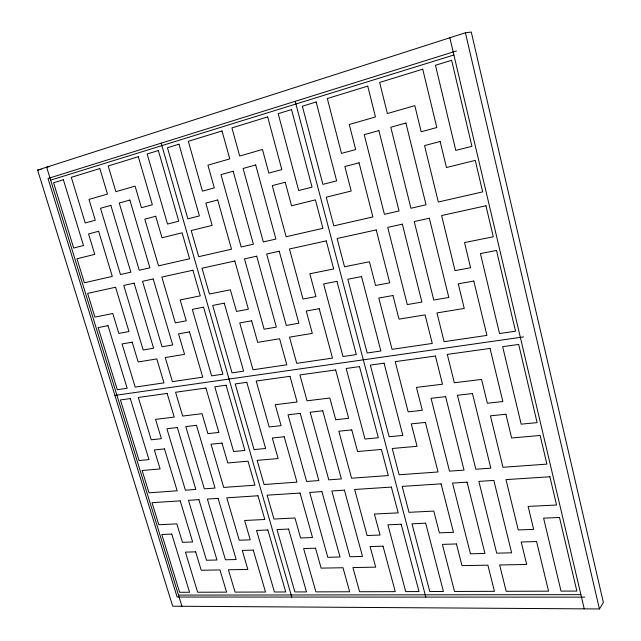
<?xml version="1.0" encoding="UTF-8"?>
<svg xmlns="http://www.w3.org/2000/svg" width="641" height="641" viewBox="0 0 641 641"><rect width="100%" height="100%" fill="white"/><g stroke="black" fill="none" stroke-linecap="round" stroke-linejoin="round"><path stroke-width="0.96" d="M599.423 608.95L603.389 602.516L471.271 32.05L465.414 32.779L37.611 170.089L172.701 606.202L599.423 608.95L465.414 32.779M456.472 50.96L48.019 178.486L177.124 597.051L584.688 597.132M50.647 180.145L453.892 54.99M49.325 166.62L46.657 167.189L181.932 606.266M37.611 170.089L41.176 169.336M114.923 395.401L523.601 336.894M178.494 595.096L580.898 594.64M161.171 143.159L291.775 597.075M295.205 101.31L425.832 597.1M449.846 37.779L584.239 608.854M63.379 179.768L53.588 182.781L73.667 248.027L83.49 245.519L63.379 179.768M99.836 168.543L71.311 177.325L85.213 222.964L95.285 220.232L88.987 199.407L107.48 194.087L99.836 168.543M138.312 156.708L108.209 165.971L115.861 191.675L135.091 186.138L141.429 207.7L152.35 204.743L138.312 156.708M158.359 150.539L147.158 153.984L167.517 224.054L178.751 221.185L158.359 150.539M178.975 144.193L167.453 147.742L187.861 218.861L199.407 215.913L178.975 144.193M222.026 130.948L188.334 141.316L202.436 191.138L214.31 187.917L207.924 165.178L229.766 158.896L222.026 130.948M267.666 116.902L231.93 127.896L239.678 156.043L262.465 149.481L268.867 173.11L281.824 169.593L267.666 116.902M291.535 109.555L278.186 113.665L298.698 190.545L312.047 187.14L291.535 109.555M316.141 101.983L302.376 106.222L322.888 184.368L336.653 180.858L316.141 101.983M367.734 86.11L327.327 98.538L341.485 153.391L355.675 149.545L349.281 124.498L375.466 116.958L367.734 86.11M422.74 69.18L379.648 82.441L387.38 113.537L414.815 105.637L421.177 131.758L436.801 127.519L422.74 69.18M451.633 60.286L435.463 65.262L455.799 150.427L471.928 146.3L451.633 60.286M110.861 205.368L100.517 208.253L120.476 274.532L130.844 272.169L110.861 205.368M129.867 200.064L119.242 203.029L139.249 270.246L149.906 267.818L129.867 200.064M233.18 171.235L220.969 174.64L241.168 246.993L253.395 244.205L233.18 171.235M255.679 164.953L243.099 168.463L263.315 241.937L275.902 239.069L255.679 164.953M378.887 130.572L364.232 134.666L384.416 214.31L399.047 210.969L378.887 130.572M405.921 123.032L390.794 127.255L410.937 208.253L426.033 204.808L405.921 123.032M98.634 231.273L88.546 233.925L94.772 254.365L76.968 258.764L84.364 282.777L112.287 276.399L98.634 231.273M155.723 216.265L144.794 219.142L158.535 265.847L189.592 258.764L182.1 232.803L161.997 237.763L155.723 216.265M217.7 199.976L205.825 203.101L212.131 225.384L191.21 230.552L198.71 256.68L231.521 249.197L217.7 199.976M285.221 182.228L272.265 185.634L286.118 236.737L322.944 228.332L315.42 199.872L291.551 205.769L285.221 182.228M359.064 162.814L344.874 166.54L351.196 191.042L326.261 197.196L333.785 225.864L372.894 216.938L359.064 162.814M440.167 141.493L424.55 145.595L438.308 202.011L482.681 191.883L475.253 160.402L446.44 167.517L440.167 141.493M115.564 287.24L87.625 293.386L94.924 317.111L112.784 313.513L118.841 333.408L128.969 331.517L115.564 287.24M134.137 283.154L123.761 285.437L143.199 350.01L153.608 348.215L134.137 283.154M153.199 278.963L142.542 281.303L162.037 346.765L172.709 344.93L153.199 278.963M192.901 270.23L161.836 277.064L175.314 322.864L186.267 320.812L180.161 299.924L200.296 295.862L192.901 270.23M234.838 260.999L202.019 268.218L209.423 294.027L230.367 289.796L236.497 311.438L248.388 309.218L234.838 260.999M256.712 256.192L244.485 258.884L264.124 329.21L276.359 327.11L256.712 256.192M279.228 251.24L266.64 254.012L286.287 325.404L298.874 323.232L279.228 251.24M326.261 240.896L289.444 248.996L303.001 299.018L315.957 296.599L309.819 273.771L333.689 268.964L326.261 240.896M376.211 229.911L337.102 238.508L344.521 266.776L369.44 261.752L375.562 285.469L389.728 282.825L376.211 229.911M402.356 224.158L387.733 227.379L407.299 304.587L421.898 302.079L402.356 224.158M429.334 218.22L414.238 221.546L433.765 300.036L448.82 297.448L429.334 218.22M485.958 205.769L441.601 215.528L455.038 270.63L470.598 267.73L464.533 242.57L493.274 236.777L485.958 205.769M108.025 325.684L98.153 327.599L117.271 389.72L127.166 388.27L108.025 325.684M203.566 307.183L192.308 309.363L211.626 375.858L222.9 374.2L203.566 307.183M224.254 303.177L212.692 305.42L232.034 372.862L243.62 371.155L224.254 303.177M336.966 281.351L323.617 283.931L342.999 356.556L356.332 354.593L336.966 281.351M361.548 276.591L347.799 279.252L367.157 352.999L380.89 350.988L361.548 276.591M496.495 250.455L480.421 253.564L499.523 333.552L515.548 331.197L496.495 250.455M132.182 342.15L122.054 343.961L135.187 387.092L163.968 382.861L156.805 358.92L138.184 361.981L132.182 342.15M189.504 331.894L178.543 333.857L184.576 354.361L165.242 357.534L172.413 381.619L202.732 377.164L189.504 331.894M251.641 320.788L239.742 322.912L253.011 369.777L286.799 364.809L279.588 338.76L257.698 342.358L251.641 320.788M319.21 308.706L306.254 311.021L312.319 333.384L289.516 337.134L296.727 363.351L332.487 358.095L319.21 308.706M392.973 295.517L378.807 298.049L392.044 349.345L432.274 343.432L425.103 314.867L399.006 319.154L392.973 295.517M473.811 281.054L458.259 283.835L464.252 308.441L436.962 312.92L444.117 341.693L486.912 335.403L473.811 281.054M130.315 398.566L120.42 399.944L139.065 460.542L148.984 459.597L130.315 398.566M167.133 393.438L138.336 397.452L151.228 439.79L161.396 438.684L155.555 419.374L174.216 417.091L167.133 393.438M205.905 388.029L175.578 392.26L182.661 416.057L202.027 413.677L207.892 433.628L218.885 432.427L205.905 388.029M226.081 385.217L214.807 386.787L233.62 451.536L244.902 450.463L226.081 385.217M246.801 382.332L235.223 383.943L254.052 449.589L265.638 448.484L246.801 382.332M289.988 376.315L256.192 381.026L269.196 426.954L281.103 425.664L275.213 404.711L297.112 402.027L289.988 376.315M335.668 369.945L299.916 374.929L307.039 400.809L329.835 398.013L335.724 419.719L348.664 418.309L335.668 369.945M359.513 366.62L346.18 368.479L365.009 439.029L378.326 437.755L359.513 366.62M384.071 363.199L370.338 365.114L389.135 436.729L402.844 435.423L384.071 363.199M435.431 356.043L395.217 361.644L408.165 411.834L422.299 410.296L416.45 387.396L442.498 384.207L435.431 356.043M490.045 348.432L447.282 354.393L454.333 382.757L481.559 379.416L487.368 403.221L502.848 401.538L490.045 348.432M518.673 344.441L502.656 346.669L521.157 424.158L537.118 422.635L518.673 344.441M177.341 427.539L166.908 428.741L185.417 490.197L195.866 489.444L177.341 427.539M196.491 425.336L185.794 426.569L204.327 488.835L215.039 488.065L196.491 425.336M300.252 413.381L288.017 414.791L306.63 481.455L318.865 480.574L300.252 413.381M322.768 410.785L310.18 412.235L328.793 479.853L341.373 478.947L322.768 410.785M445.615 396.635L431.048 398.309L449.509 471.143L464.044 470.101L445.615 396.635M472.465 393.542L457.442 395.273L475.838 469.244L490.822 468.162L472.465 393.542M164.497 448.924L154.329 449.958L160.106 468.932L142.134 470.51L149 492.825L177.164 490.798L164.497 448.924M221.994 443.091L211.009 444.205L223.725 487.432L254.926 485.189L248.003 461.191L227.803 462.97L221.994 443.091M284.219 436.769L272.313 437.979L278.138 458.539L257.145 460.382L264.076 484.524L296.975 482.152L284.219 436.769M351.781 429.911L338.841 431.225L351.572 478.21L388.326 475.558L381.419 449.445L357.598 451.536L351.781 429.911M425.4 422.435L411.274 423.869L417.059 446.304L392.228 448.492L399.127 474.781L438.051 471.976L425.4 422.435M505.917 414.262L490.437 415.833L502.985 467.289L546.901 464.116L540.147 435.463L511.63 437.979L505.917 414.262M180.209 500.853L152.037 502.688L158.824 524.747L176.828 523.857L182.453 542.334L192.653 541.957L180.209 500.853M198.91 499.635L188.462 500.317L206.514 560.25L216.979 559.994L198.91 499.635M218.092 498.386L207.38 499.083L225.448 559.785L236.176 559.521L218.092 498.386M257.978 495.781L226.778 497.817L239.261 540.243L250.262 539.834L244.614 520.492L264.821 519.49L257.978 495.781M300.036 493.041L267.137 495.189L273.971 519.034L294.964 517.992L300.621 537.975L312.528 537.535L300.036 493.041M321.926 491.615L309.691 492.416L327.799 557.293L340.034 556.989L321.926 491.615M344.425 490.149L331.846 490.974L349.954 556.749L362.518 556.444L344.425 490.149M391.371 487.088L354.633 489.484L367.109 535.515L380.041 535.043L374.392 514.042L398.189 512.864L391.371 487.088M441.088 483.851L402.171 486.391L408.982 512.327L433.781 511.093L439.389 532.847L453.475 532.326L441.088 483.851M467.065 482.16L452.538 483.106L470.454 553.808L484.949 553.455L467.065 482.16M493.834 480.413L478.859 481.391L496.711 553.175L511.638 552.806L493.834 480.413M549.89 476.76L505.989 479.62L518.257 529.939L533.657 529.37L528.128 506.414L556.548 505.004L549.89 476.76M171.772 534.073L161.828 534.498L179.608 592.292L189.576 592.26L171.772 534.073M267.842 529.955L256.552 530.444L274.436 592.004L285.734 591.972L267.842 529.955M288.586 529.065L276.992 529.562L294.892 591.939L306.486 591.907L288.586 529.065M401.194 524.242L387.901 524.811L405.721 591.603L418.998 591.563L401.194 524.242M425.672 523.192L411.987 523.785L429.774 591.531L443.428 591.491L425.672 523.192M559.489 517.463L543.6 518.144L561.027 591.13L576.86 591.082L559.489 517.463M195.641 551.837L185.441 552.141L197.644 592.236L226.594 592.148L219.951 569.929L201.218 570.258L195.641 551.837M253.267 550.098L242.258 550.427L247.851 569.432L228.42 569.777L235.079 592.124L265.518 592.028L253.267 550.098M315.532 548.215L303.626 548.576L315.885 591.875L349.666 591.771L343.007 567.742L321.125 568.126L315.532 548.215M383.03 546.172L370.105 546.565L375.69 567.157L352.927 567.565L359.585 591.747L395.249 591.635L383.03 546.172M456.448 543.953L442.37 544.385L454.517 591.451L494.451 591.331L487.881 565.17L461.985 565.626L456.448 543.953M536.589 541.533L521.197 541.998L526.678 564.481L499.643 564.961L506.198 591.298L548.552 591.17L536.589 541.533"/></g></svg>
